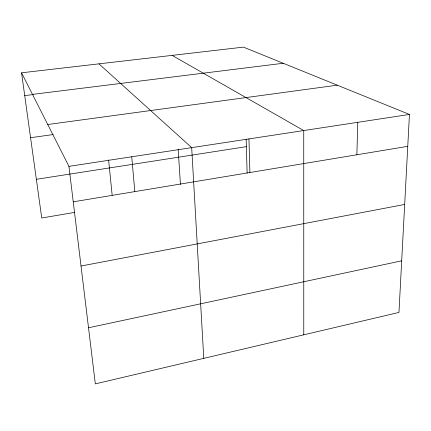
<?xml version="1.0" encoding="UTF-8"?>
<svg xmlns="http://www.w3.org/2000/svg" width="431" height="431" viewBox="0 0 431 431"><rect width="100%" height="100%" fill="white"/><g stroke="black" fill="none" stroke-linecap="round" stroke-linejoin="round"><path stroke-width="0.65" d="M356.873 154.777L357.757 122.323M409.45 114.441L398.961 312.427L95.326 383.876L68.938 166.355L21.55 72.812L243.423 47.124L409.45 114.441L68.938 166.355M88.522 327.775L401.692 260.82M81.028 266.019L404.682 204.45M74.665 212.402L41.737 218L21.55 72.812M73.243 201.821L407.758 146.341M36.355 179.291L246.354 146.664M30.574 137.715L53.18 134.553M47.744 124.521L337.268 85.176M32.481 94.389L283.232 63.265M24.718 95.607L33.262 94.545M172.12 55.378L303.747 130.561L303.774 334.822M98.958 63.847L191.682 147.644L203.777 358.355M108.612 159.939L112.157 195.211M131.735 156.782L134.817 191.606M178.165 149.212L180.427 184.376M246.139 139.272L247.135 173.133M248.956 138.911L249.899 172.524"/></g></svg>
